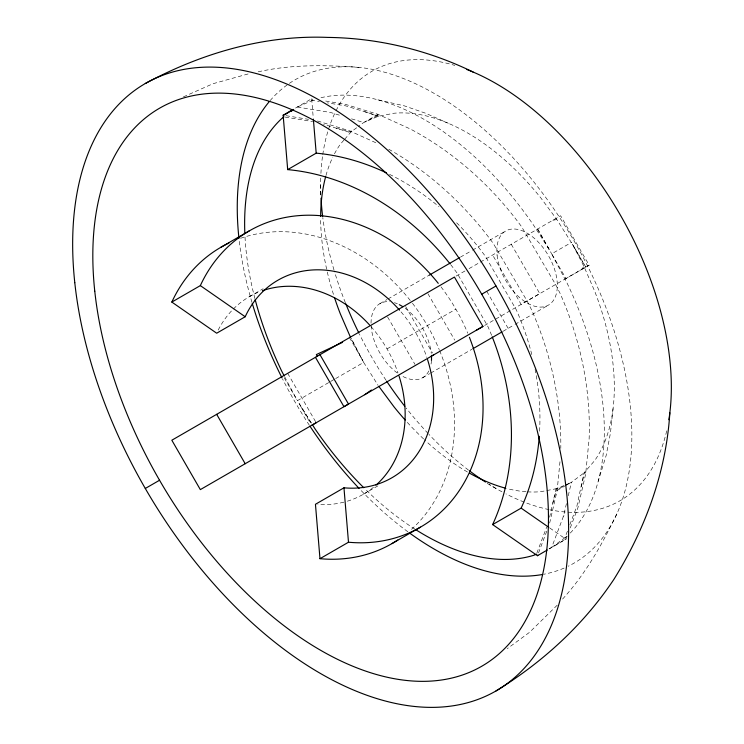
<?xml version="1.0" encoding="UTF-8"?>
<svg xmlns="http://www.w3.org/2000/svg" width="744" height="744" viewBox="0 0 744 744"><rect width="100%" height="100%" fill="white"/><g stroke="black" fill="none" stroke-linecap="round" stroke-linejoin="round"><path stroke-width="0.56" stroke-dasharray="3.72 2.79" d="M549.658 523.069L557.154 490.463L560.065 460.796M613.056 408.642L610.396 433.38L606.193 455.356L598.185 481.321M569.885 524.65L576.87 506.171L583.975 472.933L594.642 460.648A207.66 119.896 60 0 0 594.642 291.099L583.975 266.492L572.499 244.33L556.865 219.545L540.897 198.006A207.66 119.896 60 0 0 394.06 113.228L378.092 116.334L363.667 122.537L358.227 126.582M549.602 517.247L556.028 488.743L557.907 489.022L564.11 485.944M581.324 486.799L584.533 472.282L585.788 472.766L585.128 473.305L583.975 472.933L571.392 482.326L565.142 485.432M566.435 503.604L563.571 515.927L551.676 547.445L548.235 549.444M568.258 495.764L571.392 482.326M552.82 503.26L556.865 488.585L564.11 485.506M536.852 553.071L546.719 526.985M538.535 552.922L546.98 530.574M567.421 531.169L564.956 537.689L551.676 547.445M567.142 536.071L564.956 537.689L566.249 538.591L553.62 546.394L565.989 539.251L567.449 535.392M570.267 527.942L577.911 507.734L585.668 474.002L589.136 438.653A293.675 239.782 60 0 0 560.046 293.276L555.591 284.506L521.711 226.883A293.675 239.782 60 0 0 410.353 129L378.008 114.325L344.918 104.188L324.709 100.877M616.832 513.89C602.008 544.654 585.147 574.703 561.804 599.906M581.324 269.644L583.975 266.492M343.923 140.105L340.315 144.262A207.66 119.896 60 0 0 333.331 156.054M344.649 139.277L350.982 131.976L357.325 127.261M557.237 605.17L529.57 632.298L507.259 648.656M295.526 108.057L311.662 98.738L312.368 98.859L312.499 100.421L319.381 101.547M563.05 516.234L564.045 515.657M378.008 114.325L364.839 121.932L379.133 114.846L378.938 116.166L345.755 105.862L327.407 102.858M249.361 296.698L263.125 288.746M379.905 303.636L386.945 299.562M387.95 298.986L429.214 275.168M460.406 257.154L471.482 250.765M472.487 250.179L505.697 231.003M456.1 276.098L466.079 270.342M469.064 268.621L560.623 215.76L589.136 265.143L484.614 325.481M284.301 377.952L297.405 400.644L328.699 382.583M330.652 381.449L334.651 379.142M335.656 378.566L363.667 362.393L351.122 338.204M387.029 348.899L455.867 309.16M570.267 533.039A254.327 146.838 60 0 0 567.142 283.241L551.676 253.844L571.392 242.46M564.956 279.102L589.136 265.143M422.666 377.71L429.707 373.646M430.711 373.07L471.938 349.262M503.111 331.266L514.039 324.961M515.025 324.393L548.467 305.087M363.407 494.23L380.119 484.586M557.154 490.463L564.677 486.12M565.617 485.581L570.322 482.865L565.152 485.06M183.405 96.878L212.877 83.756L250.198 73.368M297.842 106.792L314.991 99.333M549.072 548.654L551.174 547.742M258.177 71.815C291.313 64.356 325.37 64.923 359.045 67.397M556.865 488.585L540.897 491.682A207.66 119.896 60 0 1 527.198 491.831M552.82 220.261L556.865 219.545L557.907 218.81L557.275 217.685M297.405 107.043L330.559 112.474L341.598 115.822M286.096 115.683L308.546 119.356M285.129 117.068L312.657 121.57M377.924 99.826L404.42 105.88L425.549 113.228L448.316 123.29M336.242 128.145L350.982 131.976L351.122 130.86L350.424 132.627L323.575 124.267M351.521 118.845L363.667 122.537M317.511 120.984L349.494 130.786L377.682 143.573M364.755 111.684L378.092 116.334M487.143 483.368L495.988 488.473M549.769 527.998L565.989 539.251M311.299 422.955L297.405 400.644M363.667 362.393L378.092 385.364M311.178 423.02L299.293 403.908L310.536 423.392M585.788 267.068L572.499 244.33L585.668 267.143M552.113 254.671L565.989 278.498M537.484 229.115L551.676 253.844M511.277 244.246L539.791 293.629L521.144 304.398L492.63 255.015M486.762 291.322L508.143 328.364M427.921 293.685L454.724 340.11M405.647 306.547L432.45 352.972M387.596 316.972L414.975 364.374M349.494 337.655L362.663 360.459L350.982 338.418M287.686 373.339L315.623 421.736M537.735 228.966L549.853 250.542L533.95 225.748A254.327 146.838 60 0 0 320.246 97.883M284.524 376.492L296.903 399.853M311.662 98.738L313.298 118.417M320.645 184.754L320.645 196.109M388.759 149.246A293.675 239.782 60 0 1 493.207 243.344L527.077 300.967L531.532 309.737A293.675 239.782 60 0 1 560.79 448.362M450.734 264.678A236.648 193.226 60 0 1 456.946 272.871L487.841 326.374A236.648 193.226 60 0 1 491.821 335.842M389.549 174.375A236.648 193.226 60 0 1 439.034 206.739M456.621 222.772A236.648 193.226 60 0 1 485.46 256.41L516.345 309.913A236.648 193.226 60 0 1 532.183 356.069M535.103 369.247A236.648 193.226 60 0 1 539.437 433.985M415.059 529.226A254.327 146.838 60 0 1 365.425 489.347M254.894 298.511A254.327 146.838 60 0 1 244.934 235.578M526.027 491.747A207.66 119.896 60 0 1 506.636 488.483M467.483 472.012A207.66 119.896 60 0 1 424.443 439.713M423.606 438.932A207.66 119.896 60 0 1 406.689 421.709M333.47 294.401A207.66 119.896 60 0 1 320.645 217.676M325.956 175.528A207.66 119.896 60 0 1 332.819 157.105M564.129 568.081A279.019 161.095 60 0 1 543.594 574.284M407.889 531.802A279.019 161.095 60 0 1 359.045 488.352M309.392 425.317A279.019 161.095 60 0 1 282.543 378.947M251.946 302.306A279.019 161.095 60 0 1 239.066 239.391M270.128 100.617A279.019 161.095 60 0 1 288.477 83.988M289.397 83.356A279.019 161.095 60 0 1 574.061 240.917A279.019 161.095 60 0 1 568.184 566.231M666.698 430.841A247.984 143.173 60 0 1 550.169 509.845M549.081 509.621A247.984 143.173 60 0 1 505.966 493.904M501.968 491.803A247.984 143.173 60 0 1 489.301 484.465M468.562 470.143A247.984 143.173 60 0 1 428.888 434.319M428.107 433.492A247.984 143.173 60 0 1 406.196 408.075M386.024 380.221A247.984 143.173 60 0 1 359.408 334.112M345.374 302.724A247.984 143.173 60 0 1 334.316 271.039M333.991 269.951A247.984 143.173 60 0 1 322.803 217.667M320.85 194.807A247.984 143.173 60 0 1 320.748 177.909M320.924 173.408A247.984 143.173 60 0 1 322.598 155.719M322.766 154.566A247.984 143.173 60 0 1 328.188 130.349M328.523 129.27A247.984 143.173 60 0 1 335.488 111.786M336.009 110.744A247.984 143.173 60 0 1 454.835 65.416M240.6 238.285A171.073 139.677 60 0 1 411.804 302.427M412.483 303.31A171.073 139.677 60 0 1 439.239 349.652M439.667 350.684A171.073 139.677 60 0 1 409.618 531.021M440.997 286.849A171.073 139.677 60 0 1 467.753 333.191M373.451 487.311A114.046 93.121 60 0 1 344.965 501.875M343.877 502.154A114.046 93.121 60 0 1 317.781 504.46M218.206 330.048A114.046 93.121 60 0 1 260.372 291.462M371.033 326.616A114.046 93.121 60 0 1 397.966 372.818M401.044 311.876A114.046 93.121 60 0 1 426.842 357.436M428.832 370.986A42.771 24.692 60 0 1 401.286 375.59M397.343 373.014A42.771 24.692 60 0 1 371.051 324.133M371.042 323.212A42.771 24.692 60 0 1 389.717 301.729M394.413 302.696A42.771 24.692 60 0 1 397.343 303.775M405.229 308.332A42.771 24.692 60 0 1 431.269 353.428M431.464 360.375A42.771 24.692 60 0 1 430.497 366.578M497.094 255.294A42.771 24.692 60 0 0 545.491 306.379A42.771 24.692 60 0 0 538.656 242.46A42.771 24.692 60 0 0 497.094 255.294"/><path stroke-width="1.12" d="M669.842 412.79C666.215 472.077 645.188 529.096 613.949 579.269C583.556 624.941 542.599 662.309 495.988 690.944M492.249 336.902A236.648 193.226 60 0 1 492.63 524.585L537.484 555.712L537.735 555.052M291.081 111.451L293.75 109.415M283.985 116.882L281.799 118.501A254.327 146.838 60 0 0 244.832 233.346M364.755 394.683L371.423 390.023M284.831 114.716L291.629 110.475M537.484 555.712L547.259 550.021M450.027 263.785A236.648 193.226 60 0 0 287.686 169.613L283.148 115.199L292.671 109.712M287.686 169.613L316.191 153.152A236.648 193.226 60 0 1 386.443 172.868M220.847 247.306L249.361 230.845M399.547 310.155A114.046 93.121 60 0 0 245.195 316.749L216.681 333.21L171.827 302.073L200.341 285.612A171.073 139.677 60 0 1 438.253 283.334M429.214 275.168L459.401 257.731M145.294 488.473L159.551 480.243M481.731 294.224L495.988 285.994M311.662 425.345L316.191 422.722M432.245 355.725L433.594 354.944M476.402 330.224L482.94 326.449L454.426 277.066L171.827 440.225L200.341 489.617L482.94 326.449M472.952 348.685L502.107 331.843M427.549 359.594A114.046 93.121 60 0 1 343.961 487.813L315.447 504.283L319.976 558.688A171.073 139.677 60 0 0 397.752 540.014M319.976 558.688L348.49 542.227A171.073 139.677 60 0 0 469.427 337.33M391.921 543.613L420.434 527.152M492.63 524.585L521.144 508.124A236.648 193.226 60 0 0 539.27 436.282M145.294 83.514C201.131 53.419 264.046 34.791 327.862 37.414C378.017 38.009 428.023 50.034 473.1 72.038M342.566 342.352L316.358 354.59L317.242 356.274M536.443 554.159L533.95 555.238A254.327 146.838 60 0 1 416.008 529.83M283.148 115.199L283.855 115.32M521.144 508.124L548.812 527.329M200.341 285.612L245.195 316.749M378.938 386.499L394.06 406.903A207.66 119.896 60 0 0 405.173 420.016M312.499 424.861L314.991 428.823A254.327 146.838 60 0 0 363.779 487.72M319.976 354.693L348.49 404.076L343.961 406.689L315.447 357.306M216.681 414.334L245.195 463.717M283.985 375.478L281.799 371.33A254.327 146.838 60 0 1 255.183 299.627M350.424 337.116L340.315 313.819A207.66 119.896 60 0 1 334.512 297.637M313.401 119.579L316.191 153.152M343.961 487.813L348.49 542.227M505.483 488.176A207.66 119.896 60 0 1 469.501 473.156M320.645 216.513A207.66 119.896 60 0 1 325.649 176.681M485.479 482.038A247.984 143.173 60 0 1 469.473 470.831M404.792 406.28A247.984 143.173 60 0 1 386.666 381.188M358.896 333.079A247.984 143.173 60 0 1 345.793 303.775M322.654 216.541A247.984 143.173 60 0 1 321.017 198.22M466.627 69.425A247.984 143.173 60 0 1 668.865 419.709M542.46 574.498A279.019 161.095 60 0 1 409.749 533.16M359.045 488.352A279.019 161.095 60 0 1 310.016 426.275M282.032 377.933A279.019 161.095 60 0 1 252.272 303.413M238.945 238.266A279.019 161.095 60 0 1 269.375 101.5M262.465 290.699A114.046 93.121 60 0 1 369.526 324.923M399.044 376.055A114.046 93.121 60 0 1 375.99 485.144M171.827 302.073A171.073 139.677 60 0 1 228.947 243.056M399.305 304.687A42.771 24.692 60 0 1 402.867 306.714M431.436 355.334A42.771 24.692 60 0 1 431.464 360.375M94.767 291.164A322.189 186.019 60 0 0 459.327 676.008A322.189 186.019 60 0 0 407.824 194.528A322.189 186.019 60 0 0 94.767 291.164M74.781 282.664A350.703 202.48 60 0 0 471.603 701.564A350.703 202.48 60 0 0 415.543 177.472A350.703 202.48 60 0 0 74.781 282.664"/></g></svg>
